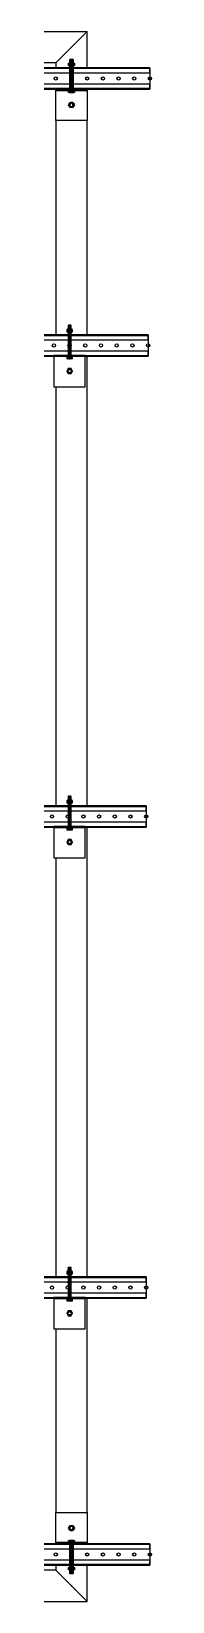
# Model space of a CAD drawing. Header units: millimetres. Extents: x -962357 to -591296, y -223672 to 59420.
# Drawn here: x -728459 to -728301, y -211300 to -208800 of the extents above; entities that cross this region are included whole.
import ezdxf

# ---------------------------------------------------------------- set-up
doc = ezdxf.new("R2010")
doc.units = ezdxf.units.MM
for name, color, linetype in [('000 - H A T C H', 8, 'Continuous'), ('000 - WIPEOUT', 250, 'Continuous'), ('001 - ASCESSORIES', 251, 'Continuous'), ('A04_TUBE SERIES', 2, 'Continuous')]:
    doc.layers.add(name, color=color, linetype=linetype)

# ---------------------------------------------------------------- blocks, each defined once
blk = doc.blocks.new('*U4823')
blk.add_attdef('EXTR.OVL-LENGTH_', (-25, -59.1), '', height=5)
blk.add_wipeout([(-25, 25), (25, -25), (25, 15671.5), (-25, 15621.5)]).dxf.layer = '000 - WIPEOUT'
at = {"layer": 'A04_TUBE SERIES', "color": 0}
blk.add_lwpolyline([(-25, 25), (25, -25), (25, 15671.5), (-25, 15621.5)], close=True, dxfattribs=at)
blk = doc.blocks.new('*U4824')
blk.add_attdef('EXTR.OVL-LENGTH_', (-25, -59.1), '', height=5)
blk.add_wipeout([(-25, 25), (25, -25), (25, 15671.5), (-25, 15621.5)]).dxf.layer = '000 - WIPEOUT'
at = {"layer": 'A04_TUBE SERIES', "color": 0}
blk.add_lwpolyline([(-25, 25), (25, -25), (25, 15671.5), (-25, 15621.5)], close=True, dxfattribs=at)
blk = doc.blocks.new('*U4833')
blk.add_attdef('EXTR.OVL-LENGTH_', (-25, -59.1), '', height=5)
blk.add_wipeout([(-25, 25), (25, -25), (25, 2475), (-25, 2425)]).dxf.layer = '000 - WIPEOUT'
blk.add_point((0, 0))
at = {"layer": 'A04_TUBE SERIES', "color": 0}
blk.add_lwpolyline([(-25, 25), (25, -25), (25, 2475), (-25, 2425)], close=True, dxfattribs=at)
blk = doc.blocks.new('*U4797')
at = {"color": 6}
blk.add_wipeout([(250, -17), (-250, -17), (-250, 17), (250, 17)], dxfattribs=at).dxf.layer = '000 - WIPEOUT'
at = {"layer": '001 - ASCESSORIES', "color": 0, "linetype": 'ByBlock'}
for p, q in [((250, 15.8), (-250, 15.8)), ((250, -15.8), (-250, -15.8))]:
    blk.add_line(p, q, dxfattribs=at)
at = {"layer": '001 - ASCESSORIES', "color": 1}
blk.add_lwpolyline([(250, 17), (250, -17), (-250, -17), (-250, 17)], close=True, dxfattribs=at)
at = {"layer": '001 - ASCESSORIES', "color": 0, "linetype": 'ByBlock'}
for points in [[(-250, 17), (-250, 9), (250, 9), (250, 17)], [(-250, -9), (-250, -17), (250, -17), (250, -9)]]:
    blk.add_lwpolyline(points, close=True, dxfattribs=at)
at = {"layer": '001 - ASCESSORIES', "color": 1, "linetype": 'Continuous'}
for centre in [(-250, 0), (-225, 0), (-200, 0), (-175, 0), (-150, 0), (-125, 0), (-100, 0), (-75, 0), (-50, 0), (-25, 0), (0, 0), (25, 0), (50, 0), (75, 0), (100, 0), (125, 0), (150, 0), (175, 0), (200, 0), (225, 0), (250, 0)]:
    blk.add_circle(centre, 2.6, dxfattribs=at)
blk = doc.blocks.new('*U4798')
at = {"color": 6}
blk.add_wipeout([(250, -17), (-250, -17), (-250, 17), (250, 17)], dxfattribs=at).dxf.layer = '000 - WIPEOUT'
at = {"layer": '001 - ASCESSORIES', "color": 0, "linetype": 'ByBlock'}
for p, q in [((250, 15.8), (-250, 15.8)), ((250, -15.8), (-250, -15.8))]:
    blk.add_line(p, q, dxfattribs=at)
at = {"layer": '001 - ASCESSORIES', "color": 1}
blk.add_lwpolyline([(250, 17), (250, -17), (-250, -17), (-250, 17)], close=True, dxfattribs=at)
at = {"layer": '001 - ASCESSORIES', "color": 0, "linetype": 'ByBlock'}
for points in [[(-250, 17), (-250, 9), (250, 9), (250, 17)], [(-250, -9), (-250, -17), (250, -17), (250, -9)]]:
    blk.add_lwpolyline(points, close=True, dxfattribs=at)
at = {"layer": '001 - ASCESSORIES', "color": 1, "linetype": 'Continuous'}
for centre in [(-250, 0), (-225, 0), (-200, 0), (-175, 0), (-150, 0), (-125, 0), (-100, 0), (-75, 0), (-50, 0), (-25, 0), (0, 0), (25, 0), (50, 0), (75, 0), (100, 0), (125, 0), (150, 0), (175, 0), (200, 0), (225, 0), (250, 0)]:
    blk.add_circle(centre, 2.6, dxfattribs=at)
blk = doc.blocks.new('000 - ASSCESSORIES_FAMELINE_AL.EXTR._L-PROFILE_50x68mm._non-code_TOP_VIEW')
blk.add_wipeout([(-50, -25), (0, -25), (0, 25), (-50, 25)]).dxf.layer = '000 - WIPEOUT'
at = {"layer": '000 - H A T C H'}
h = blk.add_hatch(dxfattribs=at)
h.set_pattern_fill('ANSI32', color=8, scale=0.5)
h.set_pattern_definition([(45, (-14193.569, 11847.092), (-3.367596, 3.367596), []), (45, (-14191.324, 11847.092), (-3.367596, 3.367596), [])])
h.paths.add_polyline_path([(-2, 20), (0, 20), (0, 25), (-2, 25)])
h.paths.add_polyline_path([(0, -20), (-2, -20), (-2, -25), (0, -25)])
at = {"layer": '001 - ASCESSORIES', "color": 0}
for p, q in [((0, 20), (-2, 20)), ((-2, -20), (0, -20))]:
    blk.add_line(p, q, dxfattribs=at)
at = {"layer": '001 - ASCESSORIES', "color": 1}
blk.add_line((-2, -20), (-2, 20), dxfattribs=at)
at = {"layer": '001 - ASCESSORIES'}
blk.add_lwpolyline([(-50, -25), (0, -25), (0, 25), (-50, 25)], close=True, dxfattribs=at)
at = {"layer": '001 - ASCESSORIES', "color": 0}
for points in [[(-2, 25), (0, 25), (0, 20), (-2, 20)], [(-2, -20), (0, -20), (0, -25), (-2, -25)]]:
    blk.add_lwpolyline(points, close=True, dxfattribs=at)
at = {"layer": '001 - ASCESSORIES', "color": 1}
blk.add_circle((-25, 0), 2.6, dxfattribs=at)
blk = doc.blocks.new('*U4738')
at = {"layer": '001 - ASCESSORIES', "color": 0}
blk.add_blockref('000 - ASSCESSORIES_FAMELINE_AL.EXTR._L-PROFILE_50x68mm._non-code_TOP_VIEW', (0, 0), dxfattribs=at)
blk = doc.blocks.new('*U4683')
blk.add_circle((0, 0), 3.66)
at = {"layer": '001 - ASCESSORIES', "color": 0}
blk.add_lwpolyline([(4.6, 0), (2.3, 4), (-2.3, 4), (-4.6, 0), (-2.3, -4), (2.3, -4)], close=True, dxfattribs=at)
at = {"layer": '001 - ASCESSORIES', "color": 8}
blk.add_circle((0, 0), 3.85, dxfattribs=at)
blk = doc.blocks.new('*U4715')
at = {"layer": '001 - ASCESSORIES', "rotation": 90}
blk.add_blockref('*U4683', (0, 0), dxfattribs=at)
blk = doc.blocks.new('*U4751')
at = {"layer": '001 - ASCESSORIES'}
blk.add_blockref('*U4715', (0, 0), dxfattribs=at)
blk = doc.blocks.new('*U4662')
at = {"color": 1}
for p, q in [((-3.5, 4.5), (3.5, 4.5)), ((-3.5, 0), (3.5, 0))]:
    blk.add_line(p, q, dxfattribs=at)
at = {"color": 0}
for points in [[(-2.3, 4.2, 0.249893), (-4.6, 4.2), (-4.6, 0.3, 0.249893), (-2.3, 0.3)], [(2.3, 4.2, 0.062422), (0, 4.5, 0.062422), (-2.3, 4.2), (-2.3, 0.3, 0.061692), (0, 0, 0.061692), (2.3, 0.3)], [(4.6, 4.2, 0.249893), (2.3, 4.2), (2.3, 0.3, 0.249893), (4.6, 0.3)]]:
    blk.add_lwpolyline(points, format="xyb", close=True, dxfattribs=at)
blk = doc.blocks.new('*U4707')
at = {"layer": '000 - H A T C H'}
h = blk.add_hatch(color=250, dxfattribs=at)
h.dxf.hatch_style = 1
edge = h.paths.add_edge_path()
edge.add_line((0.3, 4.6), (4.2, 4.6))
edge.add_arc((2, 3.5), 2.45, 0, 28.0609, ccw=False)
edge.add_line((4.5, 3.5), (4.5, 0))
edge.add_arc((-4.9, 0), 9.36, -0.0239, 0.0239, ccw=False)
edge.add_line((4.5, 0), (4.5, 0))
edge.add_arc((-4.9, 0), 9.36, -0.0239, 0.0239, ccw=False)
edge.add_line((4.5, 0), (4.5, -3.5))
edge.add_arc((2, -3.5), 2.45, -28.0609, 0, ccw=False)
edge.add_line((4.2, -4.6), (0.3, -4.6))
edge.add_arc((2.5, -3.5), 2.45, 180, 208.0609, ccw=False)
edge.add_line((0, -3.5), (0, 3.5))
edge.add_arc((2.5, 3.5), 2.45, 151.9391, 180, ccw=False)
at = {"layer": '001 - ASCESSORIES', "color": 0, "rotation": 270}
blk.add_blockref('*U4662', (0, 0), dxfattribs=at)
blk = doc.blocks.new('*U4682')
at = {"color": 1}
for p, q in [((-3.5, 3.5), (3.5, 3.5)), ((-3.5, 0), (3.5, 0))]:
    blk.add_line(p, q, dxfattribs=at)
at = {"color": 0}
for points in [[(-2.3, 3.2, 0.249855), (-4.6, 3.2), (-4.6, 0.3, 0.249855), (-2.3, 0.3)], [(2.3, 3.2, 0.062432), (0, 3.5, 0.062432), (-2.3, 3.2), (-2.3, 0.3, 0.061701), (0, 0, 0.061701), (2.3, 0.3)], [(4.6, 3.2, 0.249855), (2.3, 3.2), (2.3, 0.3, 0.249855), (4.6, 0.3)]]:
    blk.add_lwpolyline(points, format="xyb", close=True, dxfattribs=at)
blk = doc.blocks.new('*U4694')
at = {"layer": '000 - H A T C H'}
h = blk.add_hatch(dxfattribs=at)
h.set_pattern_fill('ANSI35', color=8, scale=4, angle=65)
h.set_pattern_definition([(110, (-0.5, 0), (-0.939693, -0.34202), []), (110, (-0.2012, 0.6409), (-0.939693, -0.34202), [1.25, -0.25, 0, -0.25])])
h.paths.add_polyline_path([(0, -2.5), (49.5, -2.5), (49.5, 2.5), (0, 2.5)])
at = {"color": 8}
blk.add_line((49.5, -2.5), (49.5, 2.5), dxfattribs=at)
at = {"color": 1}
blk.add_lwpolyline([(49.5, 2.5), (0, 2.5), (0, -2.5), (49.5, -2.5), (50, -2), (50, 2)], close=True, dxfattribs=at)
blk = doc.blocks.new('*U4746')
at = {"layer": '000 - H A T C H'}
h = blk.add_hatch(color=250, dxfattribs=at)
h.dxf.hatch_style = 1
edge = h.paths.add_edge_path()
edge.add_line((-0.3, -4.6), (-3.2, -4.6))
edge.add_arc((-1, -3.5), 2.45, 180, 208.0569, ccw=False)
edge.add_line((-3.5, -3.5), (-3.5, 0))
edge.add_arc((5.9, 0), 9.36, 179.9761, 180.0239, ccw=False)
edge.add_line((-3.5, 0), (-3.5, 0))
edge.add_arc((5.9, 0), 9.36, 179.9761, 180.0239, ccw=False)
edge.add_line((-3.5, 0), (-3.5, 3.5))
edge.add_arc((-1, 3.5), 2.45, 151.9431, 180, ccw=False)
edge.add_line((-3.2, 4.6), (-0.3, 4.6))
edge.add_arc((-2.5, 3.5), 2.45, 360, 388.0569, ccw=False)
edge.add_line((0, 3.5), (0, -3.5))
edge.add_arc((-2.5, -3.5), 2.45, 331.9431, 360, ccw=False)
blk.add_blockref('*U4694', (0, 0))
at = {"layer": '001 - ASCESSORIES', "rotation": 90}
blk.add_blockref('*U4682', (0, 0), dxfattribs=at)
blk = doc.blocks.new('*U4752')
at = {"layer": '001 - ASCESSORIES'}
for name, p in [('*U4746', (0, 0)), ('*U4707', (39.2, 0))]:
    blk.add_blockref(name, p, dxfattribs=at)
blk = doc.blocks.new('*U4794')
at = {"color": 2}
blk.add_blockref('*U4738', (0, 0), dxfattribs=at)
for name, p in [('*U4751', (-25, 0)), ('*U4752', (-2, 0))]:
    blk.add_blockref(name, p)
blk = doc.blocks.new('C-1-PP19-AR-4160-01-B_20250903-103421_NEWCL_C09-02')
at = {"layer": 'A04_TUBE SERIES', "color": 0, "linetype": 'ByBlock', "xscale": -1, "rotation": 270}
blk.add_blockref('*U4824', (25, 2475), dxfattribs=at)
at = {"layer": 'A04_TUBE SERIES', "color": 0, "linetype": 'ByBlock', "rotation": 270}
blk.add_blockref('*U4823', (25, 25), dxfattribs=at)
at = {"layer": 'A04_TUBE SERIES', "color": 0, "linetype": 'ByBlock'}
blk.add_blockref('*U4833', (15671.5, 25), dxfattribs=at)
at = {"layer": '001 - ASCESSORIES', "linetype": 'ByBlock'}
for p in [(15546.5, 2425), (15546.5, 75)]:
    blk.add_blockref('*U4798', p, dxfattribs=at)
at = {"layer": '001 - ASCESSORIES', "linetype": 'ByBlock', "rotation": 180}
for name, p in [('*U4797', (15543.5, 2000)), ('*U4798', (15540.5, 1250)), ('*U4798', (15540.5, 500))]:
    blk.add_blockref(name, p, dxfattribs=at)
at = {"layer": '001 - ASCESSORIES', "linetype": 'ByBlock', "xscale": -1}
for p, rotation in [((15671.5, 2408), 270), ((15671.5, 92), 90)]:
    blk.add_blockref('*U4794', p, dxfattribs=dict(at, rotation=rotation))
at = {"layer": '001 - ASCESSORIES', "linetype": 'ByBlock', "rotation": 90}
for p in [(15668.5, 1984.2), (15668.5, 1234.2), (15668.5, 484.2)]:
    blk.add_blockref('*U4794', p, dxfattribs=at)

msp = doc.modelspace()

# ---------------------------------------------------------------- block references
msp.add_blockref('C-1-PP19-AR-4160-01-B_20250903-103421_NEWCL_C09-02', (-744100, -211300))

doc.saveas('drawing.dxf')
